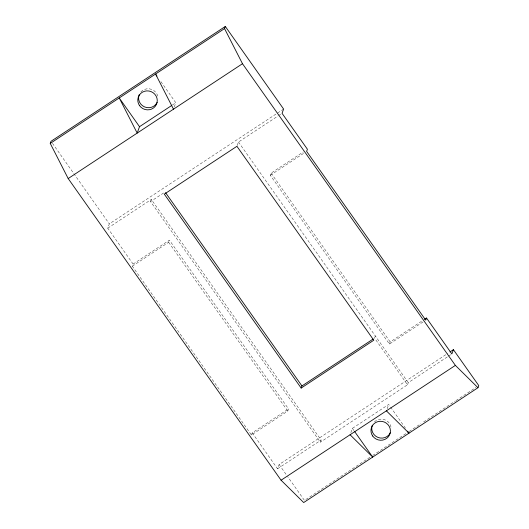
<?xml version="1.0" encoding="UTF-8"?>
<svg xmlns="http://www.w3.org/2000/svg" width="529" height="529" viewBox="0 0 529 529"><rect width="100%" height="100%" fill="white"/><g stroke="black" fill="none" stroke-linecap="round" stroke-linejoin="round"><path stroke-width="0.4" stroke-dasharray="2.65 1.98" d="M133.103 264.07L169.412 240.146L288.53 408.937L287.756 411.066L251.44 434.99L132.323 266.199L133.103 264.07L107.757 228.158L109.311 223.886L282.916 109.503M174.266 107.037L175.82 102.771L159.791 80.051M150.553 201.582L151.334 199.446L321.136 440.062L320.362 442.198L150.553 201.582L164.42 192.444M132.323 266.199L168.639 242.275L169.412 240.146M237.184 145.581L238.48 142.03L277.97 116.01M423.002 321.963L389.43 344.081L270.312 175.291L271.086 173.155L303.289 151.942M251.44 434.99L252.221 432.861L288.53 408.937M252.221 432.861L277.56 468.773L279.114 464.502L447.904 353.299M375.339 335.955L374.558 338.091L407.509 384.775L320.362 442.198M350.846 432.629L352.4 428.364L388.716 404.44L390.124 406.444M389.43 344.081L390.204 341.946L422.406 320.733M387.162 408.705L388.716 404.44M407.509 384.775L408.289 382.646L447.772 356.625M172.394 105.026L175.82 102.771M107.757 228.158L151.334 199.446M278.651 115.56L280.694 114.218M270.312 175.291L303.884 153.172M277.56 468.773L321.136 440.062M448.453 356.176L451.177 354.384M369.91 457.294L304.459 500.414L287.564 476.477M372.661 455.482L408.487 431.876M409.175 431.426L420.886 423.709M423.643 421.891L455.337 401.008M456.024 400.559L476.001 387.393M271.086 173.155L390.204 341.946M238.48 142.03L408.289 382.646M390.6 407.112L405.69 428.49M352.4 428.364L354.285 431.036M168.639 242.275L287.756 411.066M52.444 143.299L109.311 223.886M279.114 464.502L287.095 475.809M140.853 91.967A9.78 9.456 20 0 1 157.821 96.397M374.439 421.911A9.78 9.456 20 0 1 391.176 428.027"/><path stroke-width="0.79" d="M50.242 143.419L51.022 141.289L225.314 26.45L283.61 109.047L282.056 113.318L307.402 149.231L306.622 151.367L425.739 320.157L426.513 318.022L451.859 353.934L453.413 349.669L478.758 385.581L477.978 387.711L303.686 502.55L281.078 480.22L68.188 178.551L50.242 143.419L224.541 28.586L225.314 26.45M139.511 126.695L137.183 133.096L119.237 97.964L139.511 126.695L171.713 105.476M301.16 388.074L373.785 340.226L236.926 146.295L164.301 194.143L301.16 388.074L301.94 385.939L373.19 338.996M68.188 178.551L242.487 63.718L224.541 28.586M424.463 319.377L426.513 318.022M449.967 351.937L453.413 349.669M281.078 480.22L455.376 365.387L477.978 387.711M386.382 410.841L408.99 433.172L407.575 431.168M350.072 434.765L372.674 457.096L354.761 431.704M242.487 63.718L455.376 365.387M156.961 76.044L155.546 74.04L173.492 109.172M165.557 192.682L301.94 385.939M157.126 102.447A9.78 9.456 20 0 1 144.562 106.918A9.78 9.456 20 0 1 139.16 94.777M390.296 432.841A9.78 9.456 20 0 1 377.726 437.318A9.78 9.456 20 0 1 372.323 425.177M139.537 105.628A9.78 9.456 20 0 0 156.353 104.577A9.78 9.456 20 0 0 146.692 90.895A9.78 9.456 20 0 0 139.537 105.628M372.707 436.028A9.78 9.456 20 0 0 389.516 434.977A9.78 9.456 20 0 0 379.862 421.296A9.78 9.456 20 0 0 372.707 436.028"/></g></svg>
